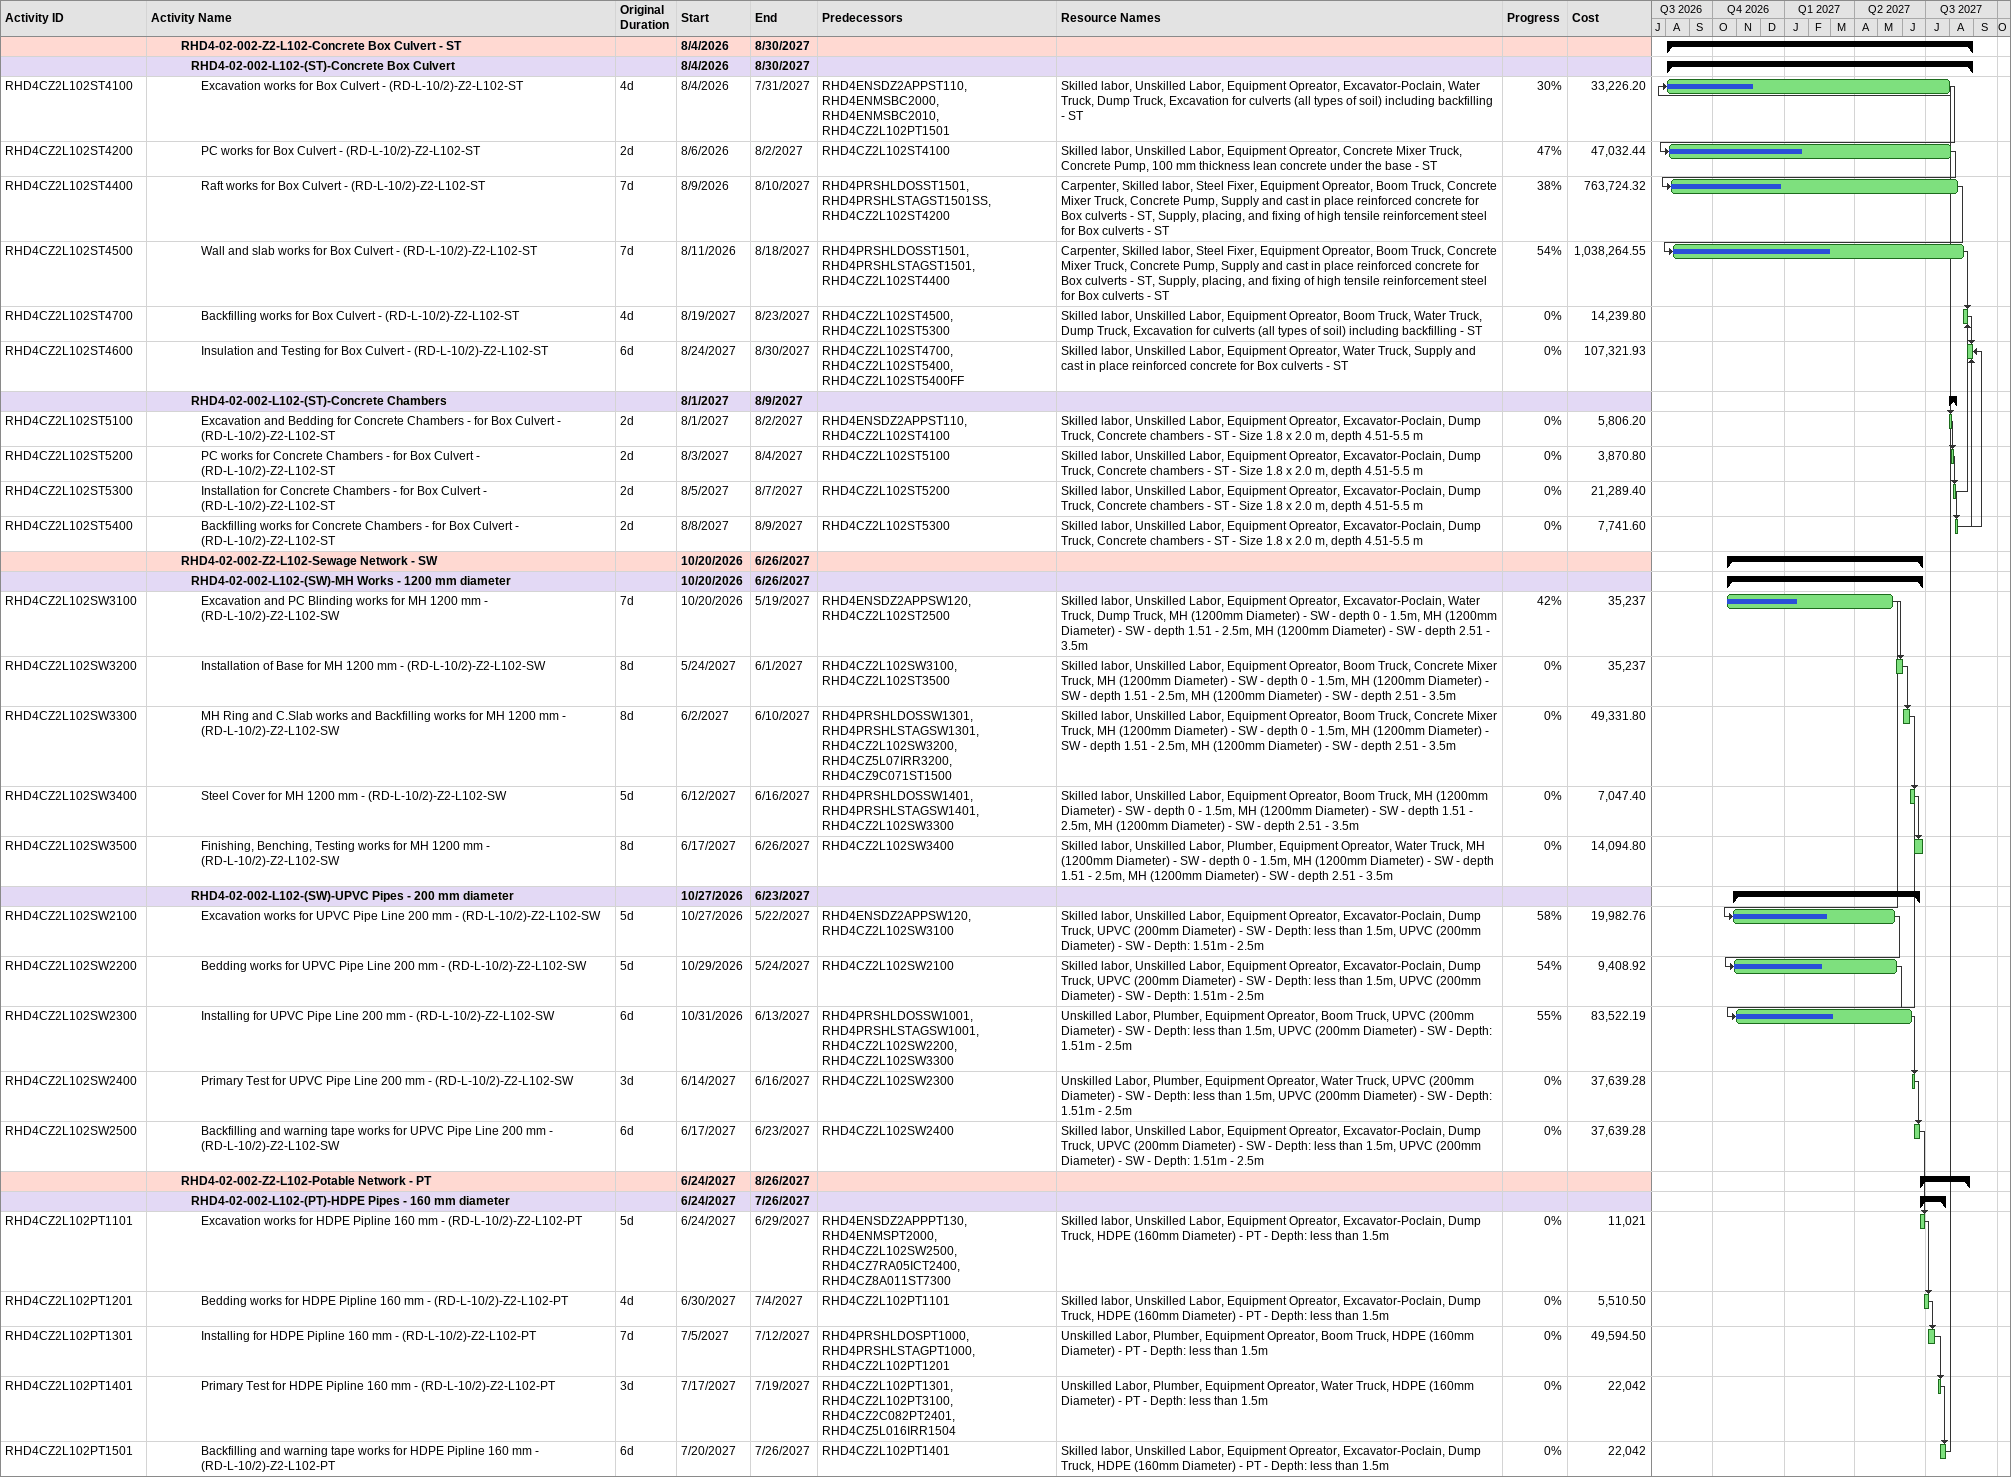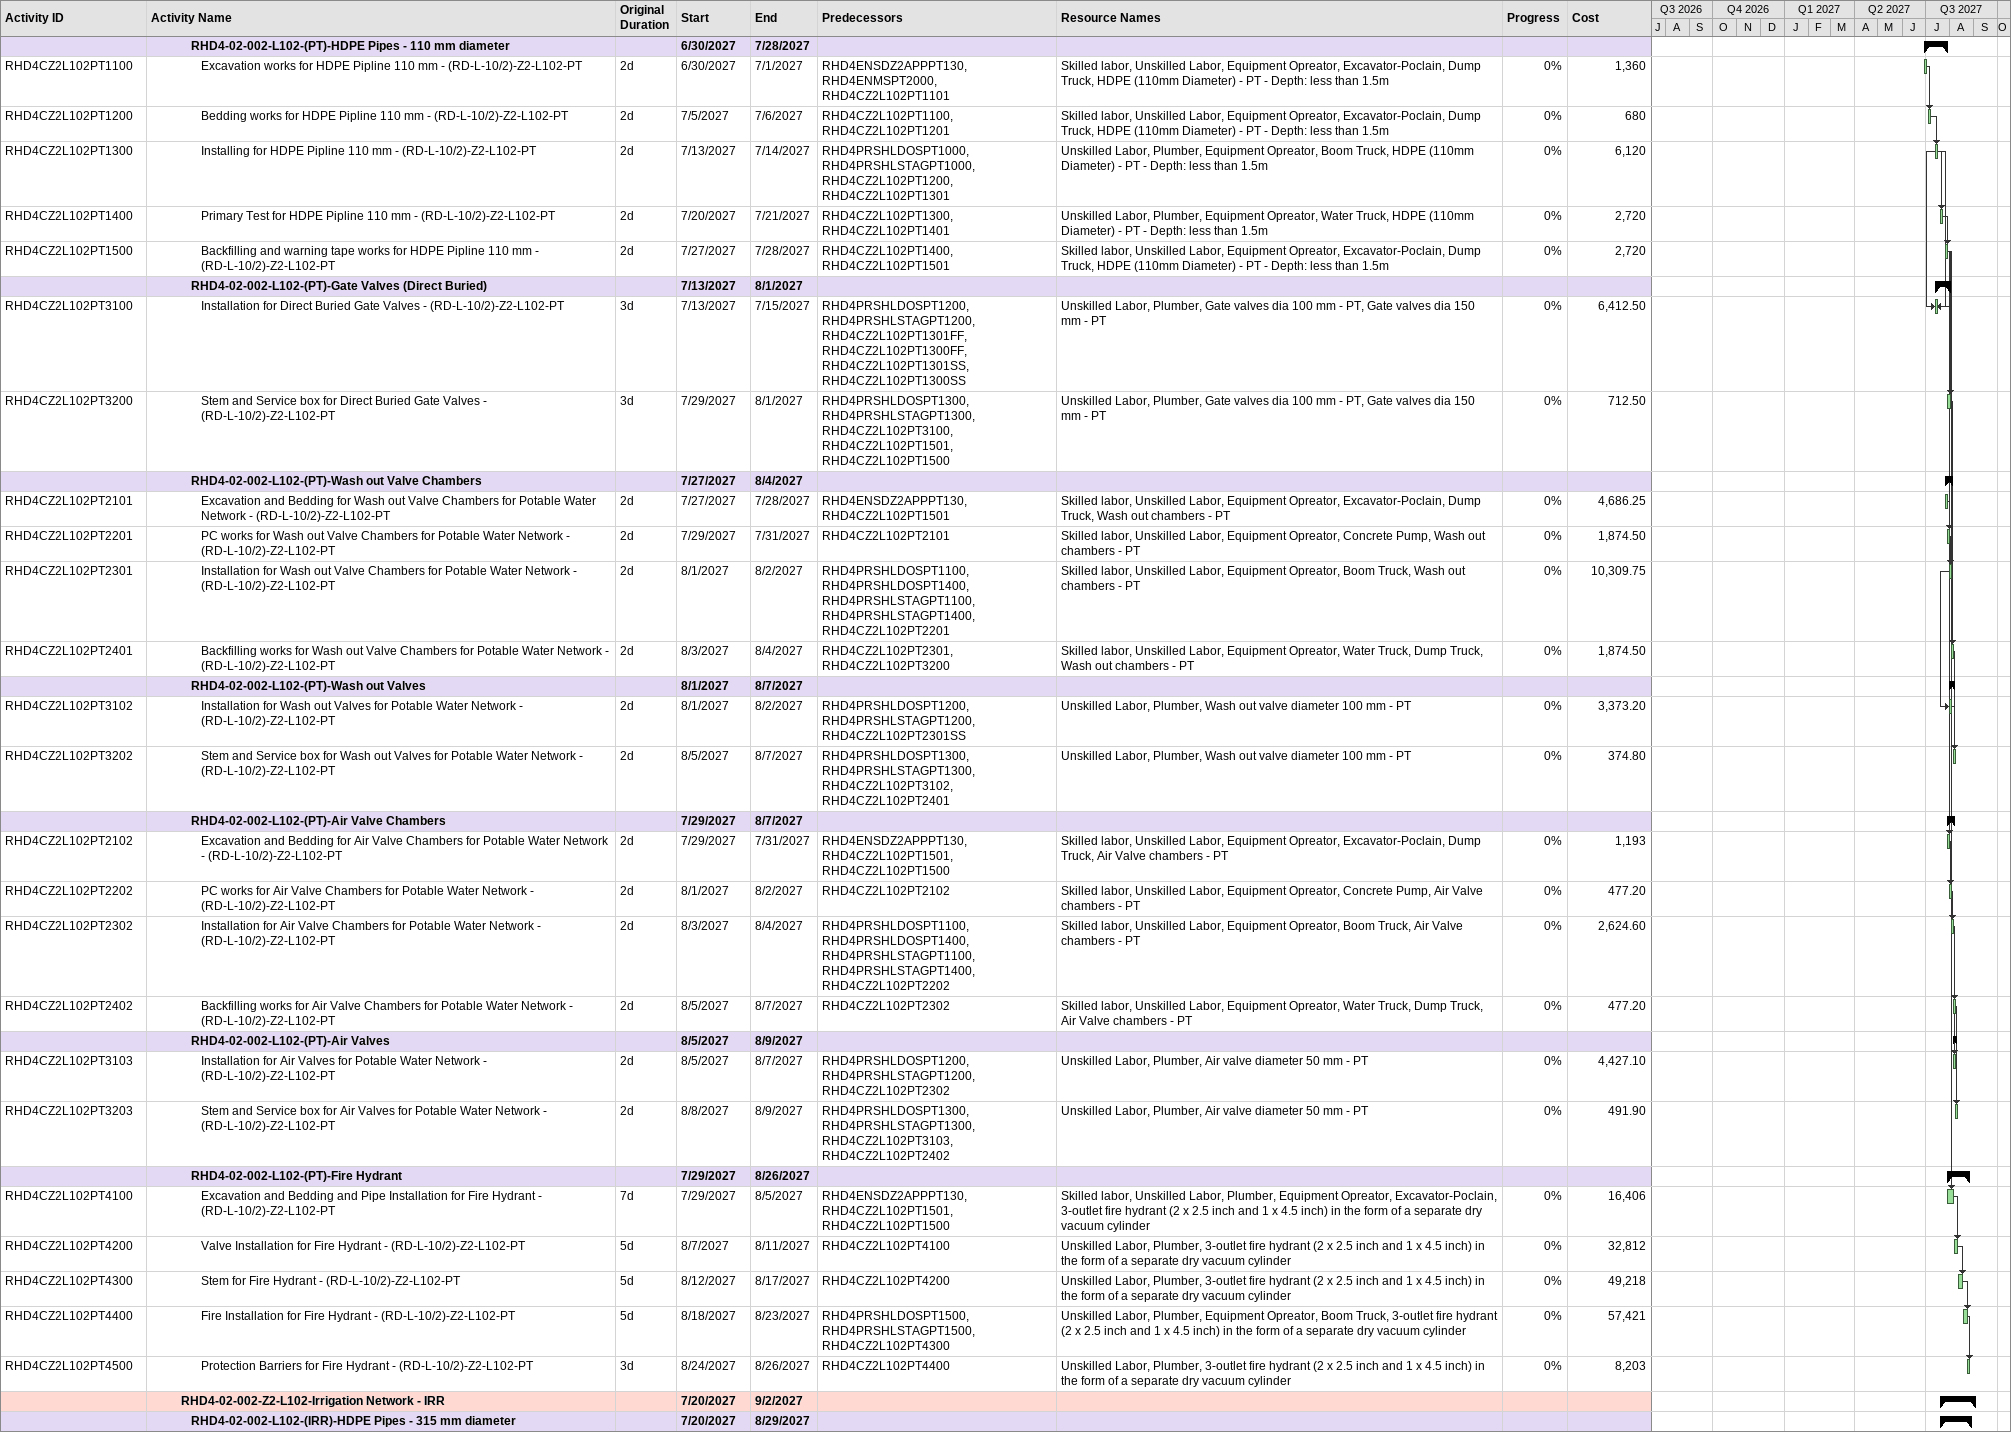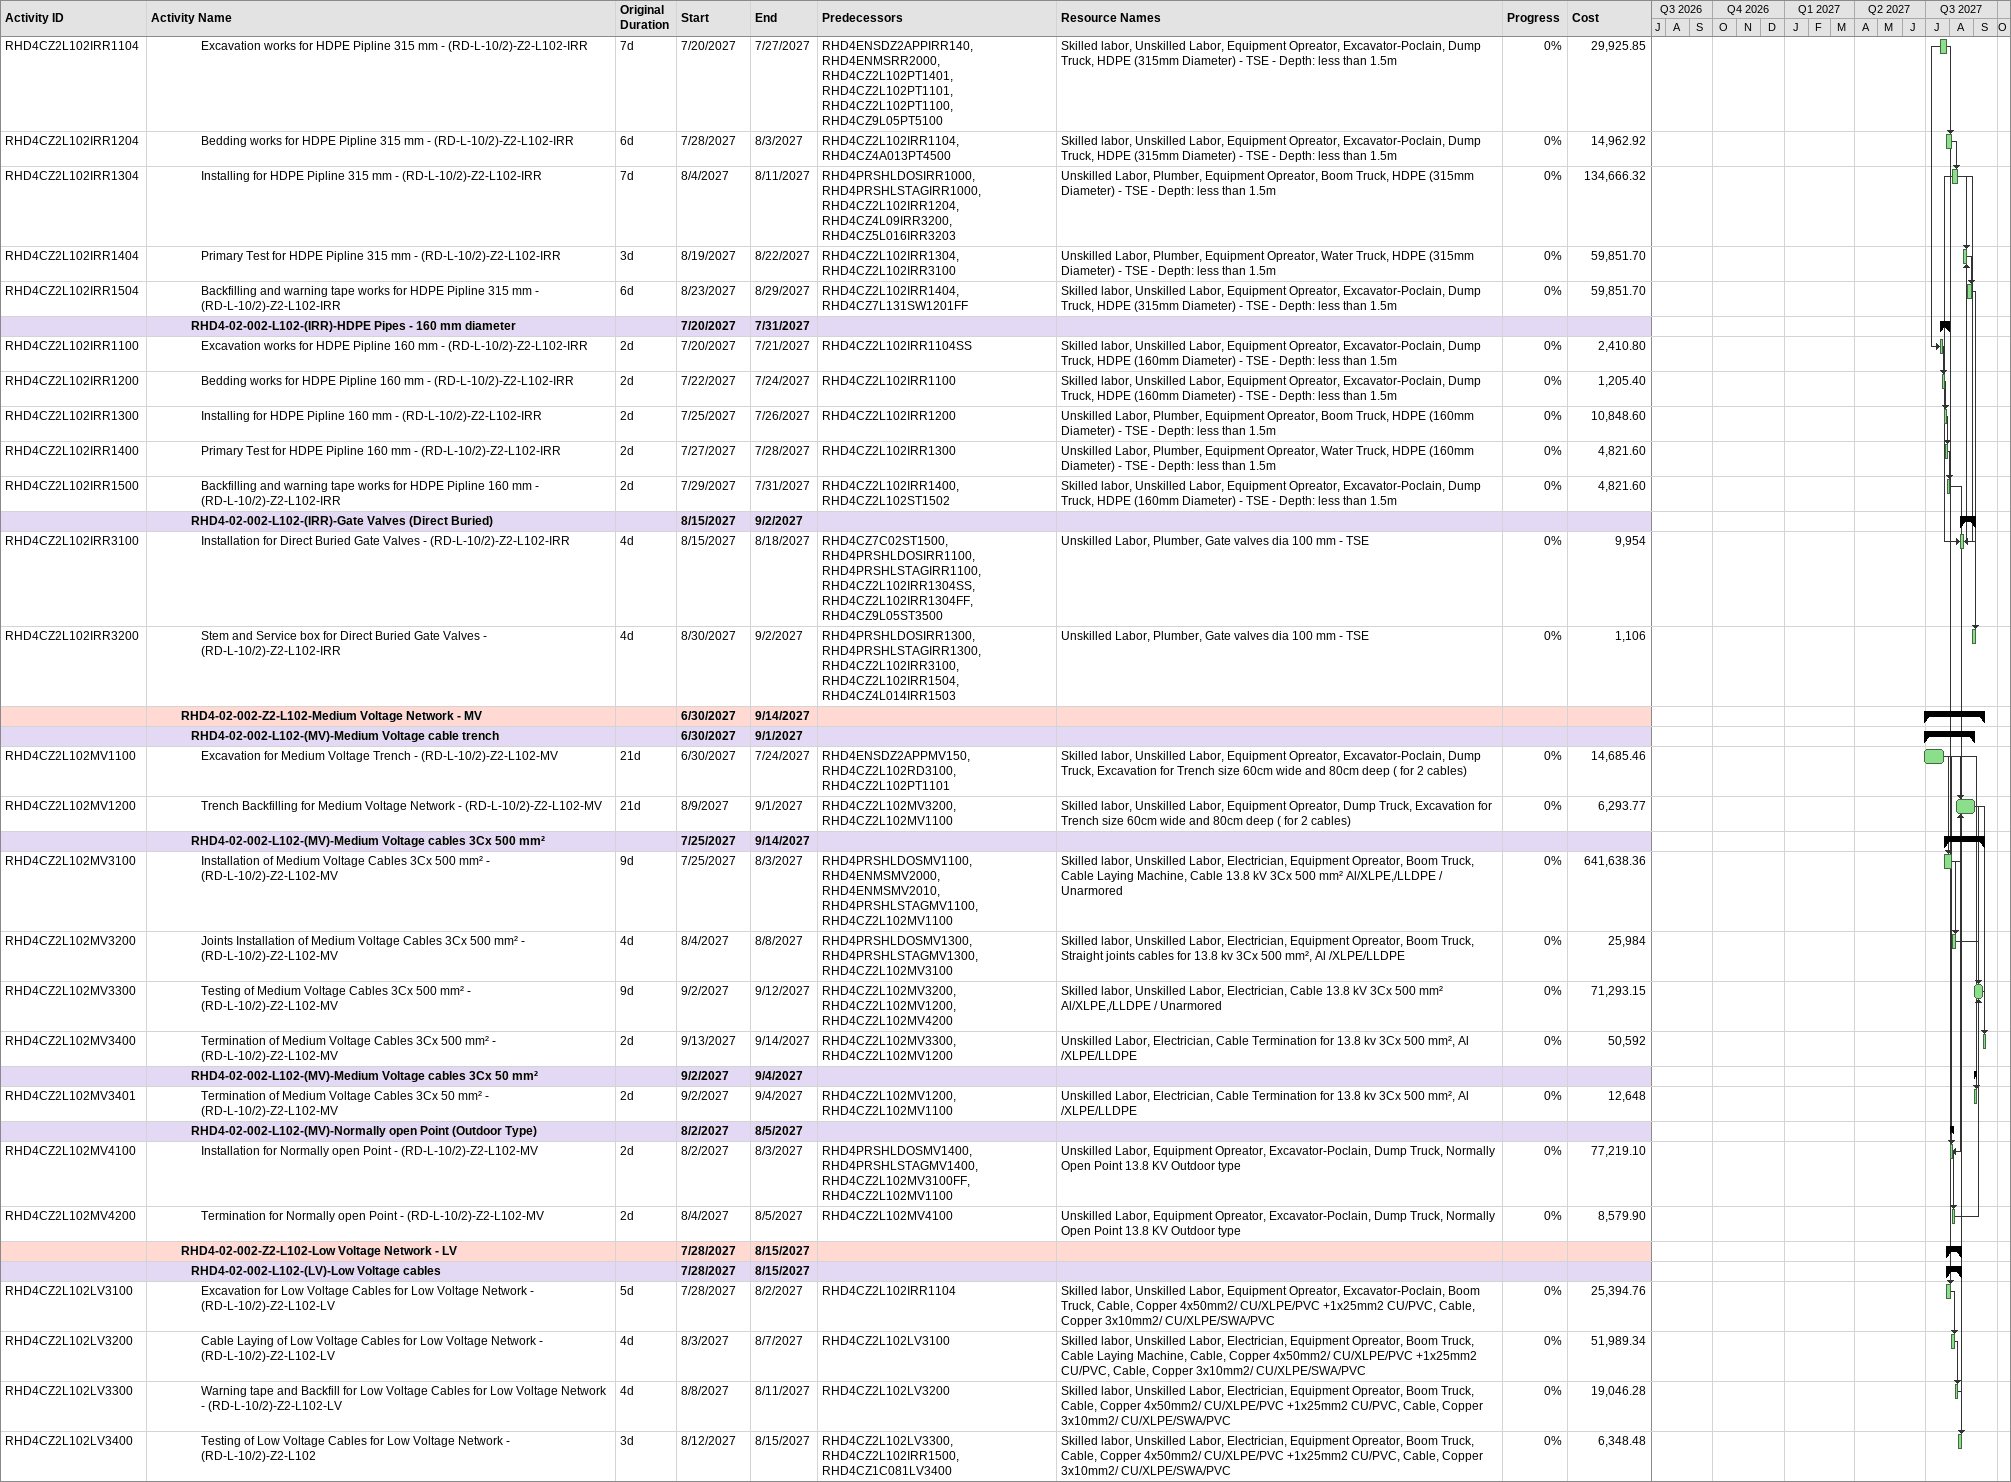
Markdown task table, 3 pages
| ID | Level | Task | Original duration | Start | Finish | Predecessors | Resources | % complete | Cost |
|---|---|---|---|---|---|---|---|---|---|
|  | 4 | **RHD4-02-002-Z2-L102-Concrete Box Culvert - ST** |  | 2026-08-04 | 2027-08-30 |  |  |  |  |
|  | 5 | **RHD4-02-002-L102-(ST)-Concrete Box Culvert** |  | 2026-08-04 | 2027-08-30 |  |  |  |  |
| RHD4CZ2L102ST4100 | 6 | Excavation works for Box Culvert - (RD-L-10/2)-Z2-L102-ST | 4d | 2026-08-04 | 2027-07-31 | RHD4ENSDZ2APPST110, RHD4ENMSBC2000, RHD4ENMSBC2010, RHD4CZ2L102PT1501 | Skilled labor, Unskilled Labor, Equipment Opreator, Excavator-Poclain, Water Truck, Dump Truck, Excavation for culverts (all types of soil) including backfilling - ST | 30 | 33226.20 |
| RHD4CZ2L102ST4200 | 6 | PC works for Box Culvert - (RD-L-10/2)-Z2-L102-ST | 2d | 2026-08-06 | 2027-08-02 | RHD4CZ2L102ST4100 | Skilled labor, Unskilled Labor, Equipment Opreator, Concrete Mixer Truck, Concrete Pump, 100 mm thickness lean concrete under the base - ST | 47 | 47032.44 |
| RHD4CZ2L102ST4400 | 6 | Raft works for Box Culvert - (RD-L-10/2)-Z2-L102-ST | 7d | 2026-08-09 | 2027-08-10 | RHD4PRSHLDOSST1501, RHD4PRSHLSTAGST1501SS, RHD4CZ2L102ST4200 | Carpenter, Skilled labor, Steel Fixer, Equipment Opreator, Boom Truck, Concrete Mixer Truck, Concrete Pump, Supply and cast in place reinforced concrete for Box culverts - ST, Supply, placing, and fixing of high tensile reinforcement steel for Box culverts - ST | 38 | 763724.32 |
| RHD4CZ2L102ST4500 | 6 | Wall and slab works for Box Culvert - (RD-L-10/2)-Z2-L102-ST | 7d | 2026-08-11 | 2027-08-18 | RHD4PRSHLDOSST1501, RHD4PRSHLSTAGST1501, RHD4CZ2L102ST4400 | Carpenter, Skilled labor, Steel Fixer, Equipment Opreator, Boom Truck, Concrete Mixer Truck, Concrete Pump, Supply and cast in place reinforced concrete for Box culverts - ST, Supply, placing, and fixing of high tensile reinforcement steel for Box culverts - ST | 54 | 1038264.55 |
| RHD4CZ2L102ST4700 | 6 | Backfilling works for Box Culvert - (RD-L-10/2)-Z2-L102-ST | 4d | 2027-08-19 | 2027-08-23 | RHD4CZ2L102ST4500, RHD4CZ2L102ST5300 | Skilled labor, Unskilled Labor, Equipment Opreator, Boom Truck, Water Truck, Dump Truck, Excavation for culverts (all types of soil) including backfilling - ST | 0 | 14239.80 |
| RHD4CZ2L102ST4600 | 6 | Insulation and Testing for Box Culvert - (RD-L-10/2)-Z2-L102-ST | 6d | 2027-08-24 | 2027-08-30 | RHD4CZ2L102ST4700, RHD4CZ2L102ST5400, RHD4CZ2L102ST5400FF | Skilled labor, Unskilled Labor, Equipment Opreator, Water Truck, Supply and cast in place reinforced concrete for Box culverts - ST | 0 | 107321.93 |
|  | 5 | **RHD4-02-002-L102-(ST)-Concrete Chambers** |  | 2027-08-01 | 2027-08-09 |  |  |  |  |
| RHD4CZ2L102ST5100 | 6 | Excavation and Bedding for Concrete Chambers - for Box Culvert - (RD-L-10/2)-Z2-L102-ST | 2d | 2027-08-01 | 2027-08-02 | RHD4ENSDZ2APPST110, RHD4CZ2L102ST4100 | Skilled labor, Unskilled Labor, Equipment Opreator, Excavator-Poclain, Dump Truck, Concrete chambers - ST - Size 1.8 x 2.0 m, depth 4.51-5.5 m | 0 | 5806.20 |
| RHD4CZ2L102ST5200 | 6 | PC works for Concrete Chambers - for Box Culvert - (RD-L-10/2)-Z2-L102-ST | 2d | 2027-08-03 | 2027-08-04 | RHD4CZ2L102ST5100 | Skilled labor, Unskilled Labor, Equipment Opreator, Excavator-Poclain, Dump Truck, Concrete chambers - ST - Size 1.8 x 2.0 m, depth 4.51-5.5 m | 0 | 3870.80 |
| RHD4CZ2L102ST5300 | 6 | Installation for Concrete Chambers - for Box Culvert - (RD-L-10/2)-Z2-L102-ST | 2d | 2027-08-05 | 2027-08-07 | RHD4CZ2L102ST5200 | Skilled labor, Unskilled Labor, Equipment Opreator, Excavator-Poclain, Dump Truck, Concrete chambers - ST - Size 1.8 x 2.0 m, depth 4.51-5.5 m | 0 | 21289.40 |
| RHD4CZ2L102ST5400 | 6 | Backfilling works for Concrete Chambers - for Box Culvert - (RD-L-10/2)-Z2-L102-ST | 2d | 2027-08-08 | 2027-08-09 | RHD4CZ2L102ST5300 | Skilled labor, Unskilled Labor, Equipment Opreator, Excavator-Poclain, Dump Truck, Concrete chambers - ST - Size 1.8 x 2.0 m, depth 4.51-5.5 m | 0 | 7741.60 |
|  | 4 | **RHD4-02-002-Z2-L102-Sewage Network - SW** |  | 2026-10-20 | 2027-06-26 |  |  |  |  |
|  | 5 | **RHD4-02-002-L102-(SW)-MH Works - 1200 mm diameter** |  | 2026-10-20 | 2027-06-26 |  |  |  |  |
| RHD4CZ2L102SW3100 | 6 | Excavation and PC Blinding works for MH 1200 mm - (RD-L-10/2)-Z2-L102-SW | 7d | 2026-10-20 | 2027-05-19 | RHD4ENSDZ2APPSW120, RHD4CZ2L102ST2500 | Skilled labor, Unskilled Labor, Equipment Opreator, Excavator-Poclain, Water Truck, Dump Truck, MH (1200mm Diameter) - SW - depth 0 - 1.5m, MH (1200mm Diameter) - SW - depth 1.51 - 2.5m, MH (1200mm Diameter) - SW - depth 2.51 - 3.5m | 42 | 35237 |
| RHD4CZ2L102SW3200 | 6 | Installation of Base for MH 1200 mm - (RD-L-10/2)-Z2-L102-SW | 8d | 2027-05-24 | 2027-06-01 | RHD4CZ2L102SW3100, RHD4CZ2L102ST3500 | Skilled labor, Unskilled Labor, Equipment Opreator, Boom Truck, Concrete Mixer Truck, MH (1200mm Diameter) - SW - depth 0 - 1.5m, MH (1200mm Diameter) - SW - depth 1.51 - 2.5m, MH (1200mm Diameter) - SW - depth 2.51 - 3.5m | 0 | 35237 |
| RHD4CZ2L102SW3300 | 6 | MH Ring and C.Slab works and Backfilling works for MH 1200 mm - (RD-L-10/2)-Z2-L102-SW | 8d | 2027-06-02 | 2027-06-10 | RHD4PRSHLDOSSW1301, RHD4PRSHLSTAGSW1301, RHD4CZ2L102SW3200, RHD4CZ5L07IRR3200, RHD4CZ9C071ST1500 | Skilled labor, Unskilled Labor, Equipment Opreator, Boom Truck, Concrete Mixer Truck, MH (1200mm Diameter) - SW - depth 0 - 1.5m, MH (1200mm Diameter) - SW - depth 1.51 - 2.5m, MH (1200mm Diameter) - SW - depth 2.51 - 3.5m | 0 | 49331.80 |
| RHD4CZ2L102SW3400 | 6 | Steel Cover for MH 1200 mm - (RD-L-10/2)-Z2-L102-SW | 5d | 2027-06-12 | 2027-06-16 | RHD4PRSHLDOSSW1401, RHD4PRSHLSTAGSW1401, RHD4CZ2L102SW3300 | Skilled labor, Unskilled Labor, Equipment Opreator, Boom Truck, MH (1200mm Diameter) - SW - depth 0 - 1.5m, MH (1200mm Diameter) - SW - depth 1.51 - 2.5m, MH (1200mm Diameter) - SW - depth 2.51 - 3.5m | 0 | 7047.40 |
| RHD4CZ2L102SW3500 | 6 | Finishing, Benching, Testing works for MH 1200 mm - (RD-L-10/2)-Z2-L102-SW | 8d | 2027-06-17 | 2027-06-26 | RHD4CZ2L102SW3400 | Skilled labor, Unskilled Labor, Plumber, Equipment Opreator, Water Truck, MH (1200mm Diameter) - SW - depth 0 - 1.5m, MH (1200mm Diameter) - SW - depth 1.51 - 2.5m, MH (1200mm Diameter) - SW - depth 2.51 - 3.5m | 0 | 14094.80 |
|  | 5 | **RHD4-02-002-L102-(SW)-UPVC Pipes - 200 mm diameter** |  | 2026-10-27 | 2027-06-23 |  |  |  |  |
| RHD4CZ2L102SW2100 | 6 | Excavation works for UPVC Pipe Line 200 mm - (RD-L-10/2)-Z2-L102-SW | 5d | 2026-10-27 | 2027-05-22 | RHD4ENSDZ2APPSW120, RHD4CZ2L102SW3100 | Skilled labor, Unskilled Labor, Equipment Opreator, Excavator-Poclain, Dump Truck, UPVC (200mm Diameter) - SW - Depth: less than 1.5m, UPVC (200mm Diameter) - SW - Depth: 1.51m - 2.5m | 58 | 19982.76 |
| RHD4CZ2L102SW2200 | 6 | Bedding works for UPVC Pipe Line 200 mm - (RD-L-10/2)-Z2-L102-SW | 5d | 2026-10-29 | 2027-05-24 | RHD4CZ2L102SW2100 | Skilled labor, Unskilled Labor, Equipment Opreator, Excavator-Poclain, Dump Truck, UPVC (200mm Diameter) - SW - Depth: less than 1.5m, UPVC (200mm Diameter) - SW - Depth: 1.51m - 2.5m | 54 | 9408.92 |
| RHD4CZ2L102SW2300 | 6 | Installing for UPVC Pipe Line 200 mm - (RD-L-10/2)-Z2-L102-SW | 6d | 2026-10-31 | 2027-06-13 | RHD4PRSHLDOSSW1001, RHD4PRSHLSTAGSW1001, RHD4CZ2L102SW2200, RHD4CZ2L102SW3300 | Unskilled Labor, Plumber, Equipment Opreator, Boom Truck, UPVC (200mm Diameter) - SW - Depth: less than 1.5m, UPVC (200mm Diameter) - SW - Depth: 1.51m - 2.5m | 55 | 83522.19 |
| RHD4CZ2L102SW2400 | 6 | Primary Test for UPVC Pipe Line 200 mm - (RD-L-10/2)-Z2-L102-SW | 3d | 2027-06-14 | 2027-06-16 | RHD4CZ2L102SW2300 | Unskilled Labor, Plumber, Equipment Opreator, Water Truck, UPVC (200mm Diameter) - SW - Depth: less than 1.5m, UPVC (200mm Diameter) - SW - Depth: 1.51m - 2.5m | 0 | 37639.28 |
| RHD4CZ2L102SW2500 | 6 | Backfilling and warning tape works for UPVC Pipe Line 200 mm - (RD-L-10/2)-Z2-L102-SW | 6d | 2027-06-17 | 2027-06-23 | RHD4CZ2L102SW2400 | Skilled labor, Unskilled Labor, Equipment Opreator, Excavator-Poclain, Dump Truck, UPVC (200mm Diameter) - SW - Depth: less than 1.5m, UPVC (200mm Diameter) - SW - Depth: 1.51m - 2.5m | 0 | 37639.28 |
|  | 4 | **RHD4-02-002-Z2-L102-Potable Network - PT** |  | 2027-06-24 | 2027-08-26 |  |  |  |  |
|  | 5 | **RHD4-02-002-L102-(PT)-HDPE Pipes - 160 mm diameter** |  | 2027-06-24 | 2027-07-26 |  |  |  |  |
| RHD4CZ2L102PT1101 | 6 | Excavation works for HDPE Pipline 160 mm - (RD-L-10/2)-Z2-L102-PT | 5d | 2027-06-24 | 2027-06-29 | RHD4ENSDZ2APPPT130, RHD4ENMSPT2000, RHD4CZ2L102SW2500, RHD4CZ7RA05ICT2400, RHD4CZ8A011ST7300 | Skilled labor, Unskilled Labor, Equipment Opreator, Excavator-Poclain, Dump Truck, HDPE (160mm Diameter) - PT - Depth: less than 1.5m | 0 | 11021 |
| RHD4CZ2L102PT1201 | 6 | Bedding works for HDPE Pipline 160 mm - (RD-L-10/2)-Z2-L102-PT | 4d | 2027-06-30 | 2027-07-04 | RHD4CZ2L102PT1101 | Skilled labor, Unskilled Labor, Equipment Opreator, Excavator-Poclain, Dump Truck, HDPE (160mm Diameter) - PT - Depth: less than 1.5m | 0 | 5510.50 |
| RHD4CZ2L102PT1301 | 6 | Installing for HDPE Pipline 160 mm - (RD-L-10/2)-Z2-L102-PT | 7d | 2027-07-05 | 2027-07-12 | RHD4PRSHLDOSPT1000, RHD4PRSHLSTAGPT1000, RHD4CZ2L102PT1201 | Unskilled Labor, Plumber, Equipment Opreator, Boom Truck, HDPE (160mm Diameter) - PT - Depth: less than 1.5m | 0 | 49594.50 |
| RHD4CZ2L102PT1401 | 6 | Primary Test for HDPE Pipline 160 mm - (RD-L-10/2)-Z2-L102-PT | 3d | 2027-07-17 | 2027-07-19 | RHD4CZ2L102PT1301, RHD4CZ2L102PT3100, RHD4CZ2C082PT2401, RHD4CZ5L016IRR1504 | Unskilled Labor, Plumber, Equipment Opreator, Water Truck, HDPE (160mm Diameter) - PT - Depth: less than 1.5m | 0 | 22042 |
| RHD4CZ2L102PT1501 | 6 | Backfilling and warning tape works for HDPE Pipline 160 mm - (RD-L-10/2)-Z2-L102-PT | 6d | 2027-07-20 | 2027-07-26 | RHD4CZ2L102PT1401 | Skilled labor, Unskilled Labor, Equipment Opreator, Excavator-Poclain, Dump Truck, HDPE (160mm Diameter) - PT - Depth: less than 1.5m | 0 | 22042 |
|  | 5 | **RHD4-02-002-L102-(PT)-HDPE Pipes - 110 mm diameter** |  | 2027-06-30 | 2027-07-28 |  |  |  |  |
| RHD4CZ2L102PT1100 | 6 | Excavation works for HDPE Pipline 110 mm - (RD-L-10/2)-Z2-L102-PT | 2d | 2027-06-30 | 2027-07-01 | RHD4ENSDZ2APPPT130, RHD4ENMSPT2000, RHD4CZ2L102PT1101 | Skilled labor, Unskilled Labor, Equipment Opreator, Excavator-Poclain, Dump Truck, HDPE (110mm Diameter) - PT - Depth: less than 1.5m | 0 | 1360 |
| RHD4CZ2L102PT1200 | 6 | Bedding works for HDPE Pipline 110 mm - (RD-L-10/2)-Z2-L102-PT | 2d | 2027-07-05 | 2027-07-06 | RHD4CZ2L102PT1100, RHD4CZ2L102PT1201 | Skilled labor, Unskilled Labor, Equipment Opreator, Excavator-Poclain, Dump Truck, HDPE (110mm Diameter) - PT - Depth: less than 1.5m | 0 | 680 |
| RHD4CZ2L102PT1300 | 6 | Installing for HDPE Pipline 110 mm - (RD-L-10/2)-Z2-L102-PT | 2d | 2027-07-13 | 2027-07-14 | RHD4PRSHLDOSPT1000, RHD4PRSHLSTAGPT1000, RHD4CZ2L102PT1200, RHD4CZ2L102PT1301 | Unskilled Labor, Plumber, Equipment Opreator, Boom Truck, HDPE (110mm Diameter) - PT - Depth: less than 1.5m | 0 | 6120 |
| RHD4CZ2L102PT1400 | 6 | Primary Test for HDPE Pipline 110 mm - (RD-L-10/2)-Z2-L102-PT | 2d | 2027-07-20 | 2027-07-21 | RHD4CZ2L102PT1300, RHD4CZ2L102PT1401 | Unskilled Labor, Plumber, Equipment Opreator, Water Truck, HDPE (110mm Diameter) - PT - Depth: less than 1.5m | 0 | 2720 |
| RHD4CZ2L102PT1500 | 6 | Backfilling and warning tape works for HDPE Pipline 110 mm - (RD-L-10/2)-Z2-L102-PT | 2d | 2027-07-27 | 2027-07-28 | RHD4CZ2L102PT1400, RHD4CZ2L102PT1501 | Skilled labor, Unskilled Labor, Equipment Opreator, Excavator-Poclain, Dump Truck, HDPE (110mm Diameter) - PT - Depth: less than 1.5m | 0 | 2720 |
|  | 5 | **RHD4-02-002-L102-(PT)-Gate Valves (Direct Buried)** |  | 2027-07-13 | 2027-08-01 |  |  |  |  |
| RHD4CZ2L102PT3100 | 6 | Installation for Direct Buried Gate Valves - (RD-L-10/2)-Z2-L102-PT | 3d | 2027-07-13 | 2027-07-15 | RHD4PRSHLDOSPT1200, RHD4PRSHLSTAGPT1200, RHD4CZ2L102PT1301FF, RHD4CZ2L102PT1300FF, RHD4CZ2L102PT1301SS, RHD4CZ2L102PT1300SS | Unskilled Labor, Plumber, Gate valves dia 100 mm - PT, Gate valves dia 150 mm - PT | 0 | 6412.50 |
| RHD4CZ2L102PT3200 | 6 | Stem and Service box for Direct Buried Gate Valves - (RD-L-10/2)-Z2-L102-PT | 3d | 2027-07-29 | 2027-08-01 | RHD4PRSHLDOSPT1300, RHD4PRSHLSTAGPT1300, RHD4CZ2L102PT3100, RHD4CZ2L102PT1501, RHD4CZ2L102PT1500 | Unskilled Labor, Plumber, Gate valves dia 100 mm - PT, Gate valves dia 150 mm - PT | 0 | 712.50 |
|  | 5 | **RHD4-02-002-L102-(PT)-Wash out Valve Chambers** |  | 2027-07-27 | 2027-08-04 |  |  |  |  |
| RHD4CZ2L102PT2101 | 6 | Excavation and Bedding for Wash out Valve Chambers for Potable Water Network - (RD-L-10/2)-Z2-L102-PT | 2d | 2027-07-27 | 2027-07-28 | RHD4ENSDZ2APPPT130, RHD4CZ2L102PT1501 | Skilled labor, Unskilled Labor, Equipment Opreator, Excavator-Poclain, Dump Truck, Wash out chambers - PT | 0 | 4686.25 |
| RHD4CZ2L102PT2201 | 6 | PC works for Wash out Valve Chambers for Potable Water Network - (RD-L-10/2)-Z2-L102-PT | 2d | 2027-07-29 | 2027-07-31 | RHD4CZ2L102PT2101 | Skilled labor, Unskilled Labor, Equipment Opreator, Concrete Pump, Wash out chambers - PT | 0 | 1874.50 |
| RHD4CZ2L102PT2301 | 6 | Installation for Wash out Valve Chambers for Potable Water Network - (RD-L-10/2)-Z2-L102-PT | 2d | 2027-08-01 | 2027-08-02 | RHD4PRSHLDOSPT1100, RHD4PRSHLDOSPT1400, RHD4PRSHLSTAGPT1100, RHD4PRSHLSTAGPT1400, RHD4CZ2L102PT2201 | Skilled labor, Unskilled Labor, Equipment Opreator, Boom Truck, Wash out chambers - PT | 0 | 10309.75 |
| RHD4CZ2L102PT2401 | 6 | Backfilling works for Wash out Valve Chambers for Potable Water Network - (RD-L-10/2)-Z2-L102-PT | 2d | 2027-08-03 | 2027-08-04 | RHD4CZ2L102PT2301, RHD4CZ2L102PT3200 | Skilled labor, Unskilled Labor, Equipment Opreator, Water Truck, Dump Truck, Wash out chambers - PT | 0 | 1874.50 |
|  | 5 | **RHD4-02-002-L102-(PT)-Wash out Valves** |  | 2027-08-01 | 2027-08-07 |  |  |  |  |
| RHD4CZ2L102PT3102 | 6 | Installation for Wash out Valves for Potable Water Network - (RD-L-10/2)-Z2-L102-PT | 2d | 2027-08-01 | 2027-08-02 | RHD4PRSHLDOSPT1200, RHD4PRSHLSTAGPT1200, RHD4CZ2L102PT2301SS | Unskilled Labor, Plumber, Wash out valve diameter 100 mm - PT | 0 | 3373.20 |
| RHD4CZ2L102PT3202 | 6 | Stem and Service box for Wash out Valves for Potable Water Network - (RD-L-10/2)-Z2-L102-PT | 2d | 2027-08-05 | 2027-08-07 | RHD4PRSHLDOSPT1300, RHD4PRSHLSTAGPT1300, RHD4CZ2L102PT3102, RHD4CZ2L102PT2401 | Unskilled Labor, Plumber, Wash out valve diameter 100 mm - PT | 0 | 374.80 |
|  | 5 | **RHD4-02-002-L102-(PT)-Air Valve Chambers** |  | 2027-07-29 | 2027-08-07 |  |  |  |  |
| RHD4CZ2L102PT2102 | 6 | Excavation and Bedding for Air Valve Chambers for Potable Water Network - (RD-L-10/2)-Z2-L102-PT | 2d | 2027-07-29 | 2027-07-31 | RHD4ENSDZ2APPPT130, RHD4CZ2L102PT1501, RHD4CZ2L102PT1500 | Skilled labor, Unskilled Labor, Equipment Opreator, Excavator-Poclain, Dump Truck, Air Valve chambers - PT | 0 | 1193 |
| RHD4CZ2L102PT2202 | 6 | PC works for Air Valve Chambers for Potable Water Network - (RD-L-10/2)-Z2-L102-PT | 2d | 2027-08-01 | 2027-08-02 | RHD4CZ2L102PT2102 | Skilled labor, Unskilled Labor, Equipment Opreator, Concrete Pump, Air Valve chambers - PT | 0 | 477.20 |
| RHD4CZ2L102PT2302 | 6 | Installation for Air Valve Chambers for Potable Water Network - (RD-L-10/2)-Z2-L102-PT | 2d | 2027-08-03 | 2027-08-04 | RHD4PRSHLDOSPT1100, RHD4PRSHLDOSPT1400, RHD4PRSHLSTAGPT1100, RHD4PRSHLSTAGPT1400, RHD4CZ2L102PT2202 | Skilled labor, Unskilled Labor, Equipment Opreator, Boom Truck, Air Valve chambers - PT | 0 | 2624.60 |
| RHD4CZ2L102PT2402 | 6 | Backfilling works for Air Valve Chambers for Potable Water Network - (RD-L-10/2)-Z2-L102-PT | 2d | 2027-08-05 | 2027-08-07 | RHD4CZ2L102PT2302 | Skilled labor, Unskilled Labor, Equipment Opreator, Water Truck, Dump Truck, Air Valve chambers - PT | 0 | 477.20 |
|  | 5 | **RHD4-02-002-L102-(PT)-Air Valves** |  | 2027-08-05 | 2027-08-09 |  |  |  |  |
| RHD4CZ2L102PT3103 | 6 | Installation for Air Valves for Potable Water Network - (RD-L-10/2)-Z2-L102-PT | 2d | 2027-08-05 | 2027-08-07 | RHD4PRSHLDOSPT1200, RHD4PRSHLSTAGPT1200, RHD4CZ2L102PT2302 | Unskilled Labor, Plumber, Air valve diameter 50 mm - PT | 0 | 4427.10 |
| RHD4CZ2L102PT3203 | 6 | Stem and Service box for Air Valves for Potable Water Network - (RD-L-10/2)-Z2-L102-PT | 2d | 2027-08-08 | 2027-08-09 | RHD4PRSHLDOSPT1300, RHD4PRSHLSTAGPT1300, RHD4CZ2L102PT3103, RHD4CZ2L102PT2402 | Unskilled Labor, Plumber, Air valve diameter 50 mm - PT | 0 | 491.90 |
|  | 5 | **RHD4-02-002-L102-(PT)-Fire Hydrant** |  | 2027-07-29 | 2027-08-26 |  |  |  |  |
| RHD4CZ2L102PT4100 | 6 | Excavation and Bedding and Pipe Installation for Fire Hydrant - (RD-L-10/2)-Z2-L102-PT | 7d | 2027-07-29 | 2027-08-05 | RHD4ENSDZ2APPPT130, RHD4CZ2L102PT1501, RHD4CZ2L102PT1500 | Skilled labor, Unskilled Labor, Plumber, Equipment Opreator, Excavator-Poclain, 3-outlet fire hydrant (2 x 2.5 inch and 1 x 4.5 inch) in the form of a separate dry vacuum cylinder | 0 | 16406 |
| RHD4CZ2L102PT4200 | 6 | Valve Installation for Fire Hydrant - (RD-L-10/2)-Z2-L102-PT | 5d | 2027-08-07 | 2027-08-11 | RHD4CZ2L102PT4100 | Unskilled Labor, Plumber, 3-outlet fire hydrant (2 x 2.5 inch and 1 x 4.5 inch) in the form of a separate dry vacuum cylinder | 0 | 32812 |
| RHD4CZ2L102PT4300 | 6 | Stem for Fire Hydrant - (RD-L-10/2)-Z2-L102-PT | 5d | 2027-08-12 | 2027-08-17 | RHD4CZ2L102PT4200 | Unskilled Labor, Plumber, 3-outlet fire hydrant (2 x 2.5 inch and 1 x 4.5 inch) in the form of a separate dry vacuum cylinder | 0 | 49218 |
| RHD4CZ2L102PT4400 | 6 | Fire Installation for Fire Hydrant - (RD-L-10/2)-Z2-L102-PT | 5d | 2027-08-18 | 2027-08-23 | RHD4PRSHLDOSPT1500, RHD4PRSHLSTAGPT1500, RHD4CZ2L102PT4300 | Unskilled Labor, Plumber, Equipment Opreator, Boom Truck, 3-outlet fire hydrant (2 x 2.5 inch and 1 x 4.5 inch) in the form of a separate dry vacuum cylinder | 0 | 57421 |
| RHD4CZ2L102PT4500 | 6 | Protection Barriers for Fire Hydrant - (RD-L-10/2)-Z2-L102-PT | 3d | 2027-08-24 | 2027-08-26 | RHD4CZ2L102PT4400 | Unskilled Labor, Plumber, 3-outlet fire hydrant (2 x 2.5 inch and 1 x 4.5 inch) in the form of a separate dry vacuum cylinder | 0 | 8203 |
|  | 4 | **RHD4-02-002-Z2-L102-Irrigation Network - IRR** |  | 2027-07-20 | 2027-09-02 |  |  |  |  |
|  | 5 | **RHD4-02-002-L102-(IRR)-HDPE Pipes - 315 mm diameter** |  | 2027-07-20 | 2027-08-29 |  |  |  |  |
| RHD4CZ2L102IRR1104 | 6 | Excavation works for HDPE Pipline 315 mm - (RD-L-10/2)-Z2-L102-IRR | 7d | 2027-07-20 | 2027-07-27 | RHD4ENSDZ2APPIRR140, RHD4ENMSRR2000, RHD4CZ2L102PT1401, RHD4CZ2L102PT1101, RHD4CZ2L102PT1100, RHD4CZ9L05PT5100 | Skilled labor, Unskilled Labor, Equipment Opreator, Excavator-Poclain, Dump Truck, HDPE (315mm Diameter) - TSE - Depth: less than 1.5m | 0 | 29925.85 |
| RHD4CZ2L102IRR1204 | 6 | Bedding works for HDPE Pipline 315 mm - (RD-L-10/2)-Z2-L102-IRR | 6d | 2027-07-28 | 2027-08-03 | RHD4CZ2L102IRR1104, RHD4CZ4A013PT4500 | Skilled labor, Unskilled Labor, Equipment Opreator, Excavator-Poclain, Dump Truck, HDPE (315mm Diameter) - TSE - Depth: less than 1.5m | 0 | 14962.92 |
| RHD4CZ2L102IRR1304 | 6 | Installing for HDPE Pipline 315 mm - (RD-L-10/2)-Z2-L102-IRR | 7d | 2027-08-04 | 2027-08-11 | RHD4PRSHLDOSIRR1000, RHD4PRSHLSTAGIRR1000, RHD4CZ2L102IRR1204, RHD4CZ4L09IRR3200, RHD4CZ5L016IRR3203 | Unskilled Labor, Plumber, Equipment Opreator, Boom Truck, HDPE (315mm Diameter) - TSE - Depth: less than 1.5m | 0 | 134666.32 |
| RHD4CZ2L102IRR1404 | 6 | Primary Test for HDPE Pipline 315 mm - (RD-L-10/2)-Z2-L102-IRR | 3d | 2027-08-19 | 2027-08-22 | RHD4CZ2L102IRR1304, RHD4CZ2L102IRR3100 | Unskilled Labor, Plumber, Equipment Opreator, Water Truck, HDPE (315mm Diameter) - TSE - Depth: less than 1.5m | 0 | 59851.70 |
| RHD4CZ2L102IRR1504 | 6 | Backfilling and warning tape works for HDPE Pipline 315 mm - (RD-L-10/2)-Z2-L102-IRR | 6d | 2027-08-23 | 2027-08-29 | RHD4CZ2L102IRR1404, RHD4CZ7L131SW1201FF | Skilled labor, Unskilled Labor, Equipment Opreator, Excavator-Poclain, Dump Truck, HDPE (315mm Diameter) - TSE - Depth: less than 1.5m | 0 | 59851.70 |
|  | 5 | **RHD4-02-002-L102-(IRR)-HDPE Pipes - 160 mm diameter** |  | 2027-07-20 | 2027-07-31 |  |  |  |  |
| RHD4CZ2L102IRR1100 | 6 | Excavation works for HDPE Pipline 160 mm - (RD-L-10/2)-Z2-L102-IRR | 2d | 2027-07-20 | 2027-07-21 | RHD4CZ2L102IRR1104SS | Skilled labor, Unskilled Labor, Equipment Opreator, Excavator-Poclain, Dump Truck, HDPE (160mm Diameter) - TSE - Depth: less than 1.5m | 0 | 2410.80 |
| RHD4CZ2L102IRR1200 | 6 | Bedding works for HDPE Pipline 160 mm - (RD-L-10/2)-Z2-L102-IRR | 2d | 2027-07-22 | 2027-07-24 | RHD4CZ2L102IRR1100 | Skilled labor, Unskilled Labor, Equipment Opreator, Excavator-Poclain, Dump Truck, HDPE (160mm Diameter) - TSE - Depth: less than 1.5m | 0 | 1205.40 |
| RHD4CZ2L102IRR1300 | 6 | Installing for HDPE Pipline 160 mm - (RD-L-10/2)-Z2-L102-IRR | 2d | 2027-07-25 | 2027-07-26 | RHD4CZ2L102IRR1200 | Unskilled Labor, Plumber, Equipment Opreator, Boom Truck, HDPE (160mm Diameter) - TSE - Depth: less than 1.5m | 0 | 10848.60 |
| RHD4CZ2L102IRR1400 | 6 | Primary Test for HDPE Pipline 160 mm - (RD-L-10/2)-Z2-L102-IRR | 2d | 2027-07-27 | 2027-07-28 | RHD4CZ2L102IRR1300 | Unskilled Labor, Plumber, Equipment Opreator, Water Truck, HDPE (160mm Diameter) - TSE - Depth: less than 1.5m | 0 | 4821.60 |
| RHD4CZ2L102IRR1500 | 6 | Backfilling and warning tape works for HDPE Pipline 160 mm - (RD-L-10/2)-Z2-L102-IRR | 2d | 2027-07-29 | 2027-07-31 | RHD4CZ2L102IRR1400, RHD4CZ2L102ST1502 | Skilled labor, Unskilled Labor, Equipment Opreator, Excavator-Poclain, Dump Truck, HDPE (160mm Diameter) - TSE - Depth: less than 1.5m | 0 | 4821.60 |
|  | 5 | **RHD4-02-002-L102-(IRR)-Gate Valves (Direct Buried)** |  | 2027-08-15 | 2027-09-02 |  |  |  |  |
| RHD4CZ2L102IRR3100 | 6 | Installation for Direct Buried Gate Valves - (RD-L-10/2)-Z2-L102-IRR | 4d | 2027-08-15 | 2027-08-18 | RHD4CZ7C02ST1500, RHD4PRSHLDOSIRR1100, RHD4PRSHLSTAGIRR1100, RHD4CZ2L102IRR1304SS, RHD4CZ2L102IRR1304FF, RHD4CZ9L05ST3500 | Unskilled Labor, Plumber, Gate valves dia 100 mm - TSE | 0 | 9954 |
| RHD4CZ2L102IRR3200 | 6 | Stem and Service box for Direct Buried Gate Valves - (RD-L-10/2)-Z2-L102-IRR | 4d | 2027-08-30 | 2027-09-02 | RHD4PRSHLDOSIRR1300, RHD4PRSHLSTAGIRR1300, RHD4CZ2L102IRR3100, RHD4CZ2L102IRR1504, RHD4CZ4L014IRR1503 | Unskilled Labor, Plumber, Gate valves dia 100 mm - TSE | 0 | 1106 |
|  | 4 | **RHD4-02-002-Z2-L102-Medium Voltage Network - MV** |  | 2027-06-30 | 2027-09-14 |  |  |  |  |
|  | 5 | **RHD4-02-002-L102-(MV)-Medium Voltage cable trench** |  | 2027-06-30 | 2027-09-01 |  |  |  |  |
| RHD4CZ2L102MV1100 | 6 | Excavation for Medium Voltage Trench - (RD-L-10/2)-Z2-L102-MV | 21d | 2027-06-30 | 2027-07-24 | RHD4ENSDZ2APPMV150, RHD4CZ2L102RD3100, RHD4CZ2L102PT1101 | Skilled labor, Unskilled Labor, Equipment Opreator, Excavator-Poclain, Dump Truck, Excavation for Trench size 60cm wide and 80cm deep ( for 2 cables) | 0 | 14685.46 |
| RHD4CZ2L102MV1200 | 6 | Trench Backfilling for Medium Voltage Network - (RD-L-10/2)-Z2-L102-MV | 21d | 2027-08-09 | 2027-09-01 | RHD4CZ2L102MV3200, RHD4CZ2L102MV1100 | Skilled labor, Unskilled Labor, Equipment Opreator, Dump Truck, Excavation for Trench size 60cm wide and 80cm deep ( for 2 cables) | 0 | 6293.77 |
|  | 5 | **RHD4-02-002-L102-(MV)-Medium Voltage cables 3Cx 500 mm²** |  | 2027-07-25 | 2027-09-14 |  |  |  |  |
| RHD4CZ2L102MV3100 | 6 | Installation of Medium Voltage Cables 3Cx 500 mm² - (RD-L-10/2)-Z2-L102-MV | 9d | 2027-07-25 | 2027-08-03 | RHD4PRSHLDOSMV1100, RHD4ENMSMV2000, RHD4ENMSMV2010, RHD4PRSHLSTAGMV1100, RHD4CZ2L102MV1100 | Skilled labor, Unskilled Labor, Electrician, Equipment Opreator, Boom Truck, Cable Laying Machine, Cable 13.8 kV 3Cx 500 mm² Al/XLPE,/LLDPE / Unarmored | 0 | 641638.36 |
| RHD4CZ2L102MV3200 | 6 | Joints Installation of Medium Voltage Cables 3Cx 500 mm² - (RD-L-10/2)-Z2-L102-MV | 4d | 2027-08-04 | 2027-08-08 | RHD4PRSHLDOSMV1300, RHD4PRSHLSTAGMV1300, RHD4CZ2L102MV3100 | Skilled labor, Unskilled Labor, Electrician, Equipment Opreator, Boom Truck, Straight joints cables for 13.8 kv 3Cx 500 mm², Al /XLPE/LLDPE | 0 | 25984 |
| RHD4CZ2L102MV3300 | 6 | Testing of Medium Voltage Cables 3Cx 500 mm² - (RD-L-10/2)-Z2-L102-MV | 9d | 2027-09-02 | 2027-09-12 | RHD4CZ2L102MV3200, RHD4CZ2L102MV1200, RHD4CZ2L102MV4200 | Skilled labor, Unskilled Labor, Electrician, Cable 13.8 kV 3Cx 500 mm² Al/XLPE,/LLDPE / Unarmored | 0 | 71293.15 |
| RHD4CZ2L102MV3400 | 6 | Termination of Medium Voltage Cables 3Cx 500 mm² - (RD-L-10/2)-Z2-L102-MV | 2d | 2027-09-13 | 2027-09-14 | RHD4CZ2L102MV3300, RHD4CZ2L102MV1200 | Unskilled Labor, Electrician, Cable Termination for 13.8 kv 3Cx 500 mm², Al /XLPE/LLDPE | 0 | 50592 |
|  | 5 | **RHD4-02-002-L102-(MV)-Medium Voltage cables 3Cx 50 mm²** |  | 2027-09-02 | 2027-09-04 |  |  |  |  |
| RHD4CZ2L102MV3401 | 6 | Termination of Medium Voltage Cables 3Cx 50 mm² - (RD-L-10/2)-Z2-L102-MV | 2d | 2027-09-02 | 2027-09-04 | RHD4CZ2L102MV1200, RHD4CZ2L102MV1100 | Unskilled Labor, Electrician, Cable Termination for 13.8 kv 3Cx 500 mm², Al /XLPE/LLDPE | 0 | 12648 |
|  | 5 | **RHD4-02-002-L102-(MV)-Normally open Point (Outdoor Type)** |  | 2027-08-02 | 2027-08-05 |  |  |  |  |
| RHD4CZ2L102MV4100 | 6 | Installation for Normally open Point - (RD-L-10/2)-Z2-L102-MV | 2d | 2027-08-02 | 2027-08-03 | RHD4PRSHLDOSMV1400, RHD4PRSHLSTAGMV1400, RHD4CZ2L102MV3100FF, RHD4CZ2L102MV1100 | Unskilled Labor, Equipment Opreator, Excavator-Poclain, Dump Truck, Normally Open Point 13.8 KV Outdoor type | 0 | 77219.10 |
| RHD4CZ2L102MV4200 | 6 | Termination for Normally open Point - (RD-L-10/2)-Z2-L102-MV | 2d | 2027-08-04 | 2027-08-05 | RHD4CZ2L102MV4100 | Unskilled Labor, Equipment Opreator, Excavator-Poclain, Dump Truck, Normally Open Point 13.8 KV Outdoor type | 0 | 8579.90 |
|  | 4 | **RHD4-02-002-Z2-L102-Low Voltage Network - LV** |  | 2027-07-28 | 2027-08-15 |  |  |  |  |
|  | 5 | **RHD4-02-002-L102-(LV)-Low Voltage cables** |  | 2027-07-28 | 2027-08-15 |  |  |  |  |
| RHD4CZ2L102LV3100 | 6 | Excavation for Low Voltage Cables for Low Voltage Network - (RD-L-10/2)-Z2-L102-LV | 5d | 2027-07-28 | 2027-08-02 | RHD4CZ2L102IRR1104 | Skilled labor, Unskilled Labor, Equipment Opreator, Excavator-Poclain, Boom Truck, Cable, Copper 4x50mm2/ CU/XLPE/PVC +1x25mm2 CU/PVC, Cable, Copper 3x10mm2/ CU/XLPE/SWA/PVC | 0 | 25394.76 |
| RHD4CZ2L102LV3200 | 6 | Cable Laying of Low Voltage Cables for Low Voltage Network - (RD-L-10/2)-Z2-L102-LV | 4d | 2027-08-03 | 2027-08-07 | RHD4CZ2L102LV3100 | Skilled labor, Unskilled Labor, Electrician, Equipment Opreator, Boom Truck, Cable Laying Machine, Cable, Copper 4x50mm2/ CU/XLPE/PVC +1x25mm2 CU/PVC, Cable, Copper 3x10mm2/ CU/XLPE/SWA/PVC | 0 | 51989.34 |
| RHD4CZ2L102LV3300 | 6 | Warning tape and Backfill for Low Voltage Cables for Low Voltage Network - (RD-L-10/2)-Z2-L102-LV | 4d | 2027-08-08 | 2027-08-11 | RHD4CZ2L102LV3200 | Skilled labor, Unskilled Labor, Electrician, Equipment Opreator, Boom Truck, Cable, Copper 4x50mm2/ CU/XLPE/PVC +1x25mm2 CU/PVC, Cable, Copper 3x10mm2/ CU/XLPE/SWA/PVC | 0 | 19046.28 |
| RHD4CZ2L102LV3400 | 6 | Testing of Low Voltage Cables for Low Voltage Network - (RD-L-10/2)-Z2-L102 | 3d | 2027-08-12 | 2027-08-15 | RHD4CZ2L102LV3300, RHD4CZ2L102IRR1500, RHD4CZ1C081LV3400 | Skilled labor, Unskilled Labor, Electrician, Equipment Opreator, Boom Truck, Cable, Copper 4x50mm2/ CU/XLPE/PVC +1x25mm2 CU/PVC, Cable, Copper 3x10mm2/ CU/XLPE/SWA/PVC | 0 | 6348.48 |
